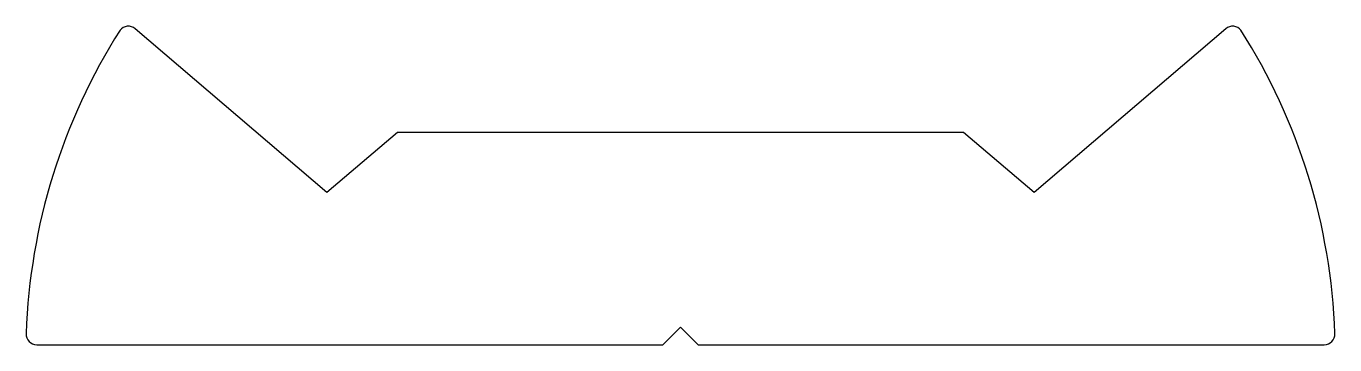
# Model space of a CAD drawing. Extents: x 447.6 to 484.6, y 248.9 to 257.9.
import ezdxf

# ---------------------------------------------------------------- set-up
doc = ezdxf.new("R2010")
doc.units = 0
doc.layers.add('ANA', color=220, linetype='CONTINUOUS')

msp = doc.modelspace()

# ---------------------------------------------------------------- linework, layer by layer
at = {"layer": 'ANA', "color": 0}
msp.add_lwpolyline([(450.701, 257.782, 0.426249), (450.27, 257.739, 0.134245), (447.618, 249.173, 0.433593), (447.917, 248.854), (465.617, 248.854), (466.117, 249.354), (466.617, 248.854), (484.317, 248.854, 0.433593), (484.616, 249.173, 0.134245), (481.963, 257.739, 0.426249), (481.533, 257.782), (476.117, 253.154), (474.117, 254.854), (466.117, 254.854), (458.117, 254.854), (456.117, 253.154)], format="xyb", close=True, dxfattribs=at)

doc.saveas('drawing.dxf')
